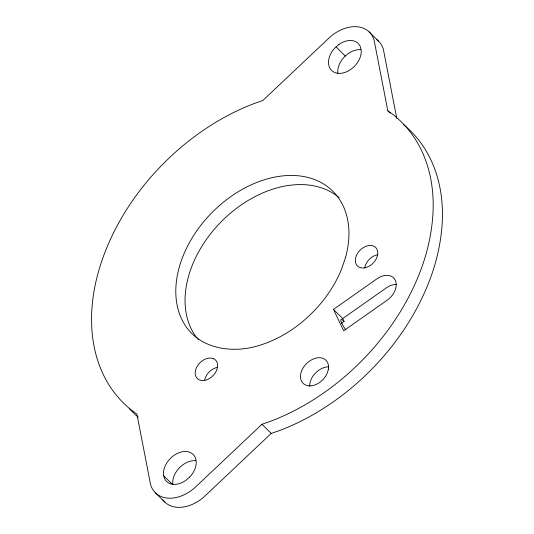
<?xml version="1.0" encoding="UTF-8"?>
<svg xmlns="http://www.w3.org/2000/svg" width="534" height="534" viewBox="0 0 534 534"><rect width="100%" height="100%" fill="white"/><g stroke="black" fill="none" stroke-linecap="round" stroke-linejoin="round"><path stroke-width="0.8" d="M387.817 110.785L393.157 114.63A197.633 139.855 -45.4 0 1 433.161 208.774C432.747 223.659 430.324 238.424 426.406 252.782A197.633 139.855 -45.4 0 1 269.937 421.526L261.98 424.276L194.369 488.109A34.87 24.677 -45.4 0 1 150.581 484.525L136.898 414.03L131.584 410.205A197.633 139.855 -45.4 0 1 91.715 326.608L91.581 316.061A197.633 139.855 -45.4 0 1 95.566 283.24C101.687 255.586 113.548 229.38 129.074 205.764A197.633 139.855 -45.4 0 1 254.798 103.302L262.775 100.552L330.352 36.753A34.87 24.677 -45.4 0 1 374.14 40.337L387.817 110.785L390.134 113.068M403.711 124.816A197.633 139.855 -45.4 0 1 442.419 217.912C442.005 232.797 439.582 247.562 435.664 261.92A197.633 139.855 -45.4 0 1 279.202 430.664L271.239 433.414L203.628 497.247A34.87 24.677 -45.4 0 1 162.696 499.65M333.463 309.4L377.071 278.735A16.247 11.494 -45.4 0 1 395.253 280.223A16.247 11.494 -45.4 0 1 387.27 300.108L343.662 330.773L333.463 309.4L342.721 318.538L344.083 321.388L341.366 323.297M342.721 318.538L386.329 287.873A16.247 11.494 -45.4 0 1 396.395 284.462M369.161 31.913L378.419 41.051M336.053 46.905L345.311 56.043M261.98 424.276L271.239 433.414M163.811 475.921L172.489 484.485M155.561 492.949L164.819 502.087M198.301 339.337L195.744 336.407A100.172 70.882 -45.4 0 1 223.479 219.487A100.172 70.882 -45.4 0 1 339.117 197.633M396.755 118.288L383.399 49.475A34.87 24.677 -45.4 0 0 376.557 39.496M172.829 484.218A18.95 13.41 -45.4 0 1 195.698 460.668M337.842 73.205A18.95 13.41 -45.4 0 1 344.43 56.798L348.181 53.594A18.95 13.41 -45.4 0 1 360.71 49.655M364.702 267.941A12.996 9.198 -45.4 0 1 377.505 254.758M309.76 386.376A16.247 11.494 -45.4 0 1 312.824 376.27C315.928 371.784 320.52 368.26 325.907 367.072A16.247 11.494 -45.4 0 1 328.75 366.831M204.569 380.548A12.996 9.198 -45.4 0 1 217.371 367.365M345.785 329.952A11.915 2.089 54.9 0 1 340.819 320.607A11.915 2.089 54.9 0 1 344.083 321.388M138.266 417.228A197.633 139.855 -45.4 0 1 129.281 408.563M328.403 369.168L327.375 372.839A16.247 11.494 -45.4 0 1 308.872 385.848L305.742 385.101A16.247 11.494 -45.4 0 1 303.566 367.132C306.67 362.646 311.262 359.122 316.649 357.934A16.247 11.494 -45.4 0 1 328.403 369.168M345.511 257.535L341.647 268.909A100.172 70.882 -45.4 0 1 260.539 345.017C235.334 353.475 203.02 350.297 186.486 327.269A100.172 70.882 -45.4 0 1 252.882 184.07A100.172 70.882 -45.4 0 1 345.511 257.535M338.923 44.455L335.172 47.66A18.95 13.41 -45.4 0 0 338.282 73.332A18.95 13.41 -45.4 0 0 361.151 49.782L360.13 46.191A18.95 13.41 -45.4 0 0 338.923 44.455M189.55 477.202L185.799 480.406A18.95 13.41 -45.4 0 1 164.592 478.671L163.571 475.08A18.95 13.41 -45.4 0 1 186.439 451.53A18.95 13.41 -45.4 0 1 189.55 477.202M213.433 358.661L210.93 358.06A12.996 9.198 -45.4 0 0 196.806 367.005A12.996 9.198 -45.4 0 0 199.389 379.961L201.892 380.562A12.996 9.198 -45.4 0 0 216.016 371.617A12.996 9.198 -45.4 0 0 213.433 358.661M364.849 267.788A12.996 9.198 -45.4 0 0 377.011 249.345A12.996 9.198 -45.4 0 0 357.78 252.976A12.996 9.198 -45.4 0 0 364.849 267.788"/></g></svg>
